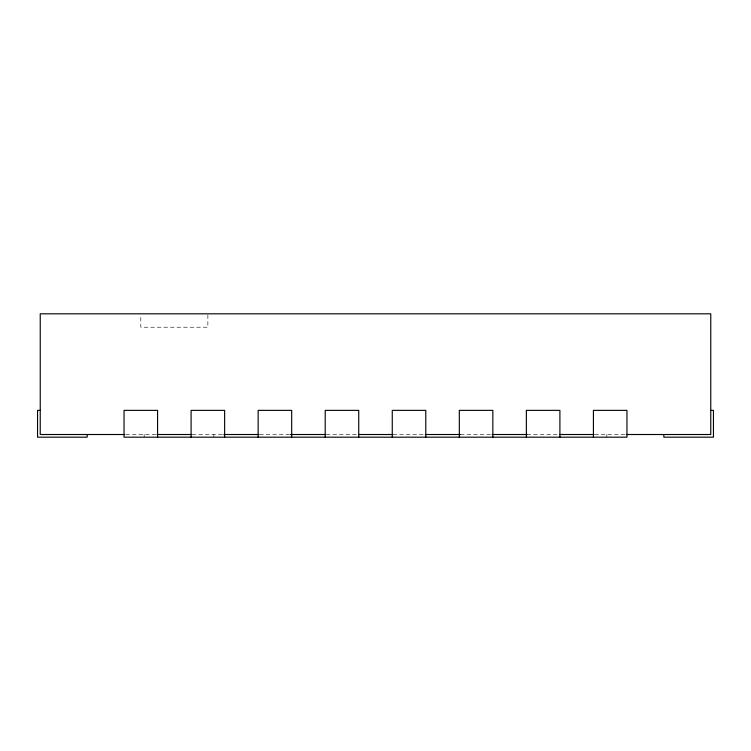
<?xml version="1.0" encoding="UTF-8"?>
<svg xmlns="http://www.w3.org/2000/svg" width="751" height="751" viewBox="0 0 751 751"><rect width="100%" height="100%" fill="white"/><g stroke="black" fill="none" stroke-linecap="round" stroke-linejoin="round"><path stroke-width="0.56" stroke-dasharray="3.75 2.82" d="M125.811 434.51L156.283 434.51M192.19 434.51L223.817 434.51M259.602 434.51L290.581 434.51M326.263 434.51L358.143 434.51M393.083 434.51L424.737 434.51M460.419 434.51L490.872 434.51M527.071 434.51L558.81 434.51M594.717 434.51L625.189 434.51M606.836 434.51L606.836 437.185M213.857 434.51L213.857 437.185M207.867 314.932L207.867 327.22L140.812 327.22L140.812 314.932M144.164 434.51L144.164 437.185"/><path stroke-width="1.13" d="M40.235 410.365L37.55 410.365L37.55 437.185L87.172 437.185L87.172 434.51M710.765 410.365L713.45 410.365L713.45 437.185L663.828 437.185L663.828 434.51M124.638 434.51L40.235 434.51L40.235 313.815L710.765 313.815L710.765 434.51L626.362 434.51M157.053 434.51L191.458 434.51M223.817 434.51L258.954 434.51M290.581 434.51L325.718 434.51M358.518 434.51L392.482 434.51M425.282 434.51L460.419 434.51M492.046 434.51L527.183 434.51M559.542 434.51L593.947 434.51M593.421 437.185L593.421 410.365L626.954 410.365L626.954 437.185L124.046 437.185L124.046 410.365L157.579 410.365L157.579 437.185M559.899 437.185L559.899 410.365L526.367 410.365L526.367 437.185M492.844 437.185L492.844 410.365L459.321 410.365L459.321 437.185M425.789 437.185L425.789 410.365L392.266 410.365L392.266 437.185M358.734 437.185L358.734 410.365L325.211 410.365L325.211 437.185M291.679 437.185L291.679 410.365L258.156 410.365L258.156 437.185M224.633 437.185L224.633 410.365L191.101 410.365L191.101 437.185"/></g></svg>
